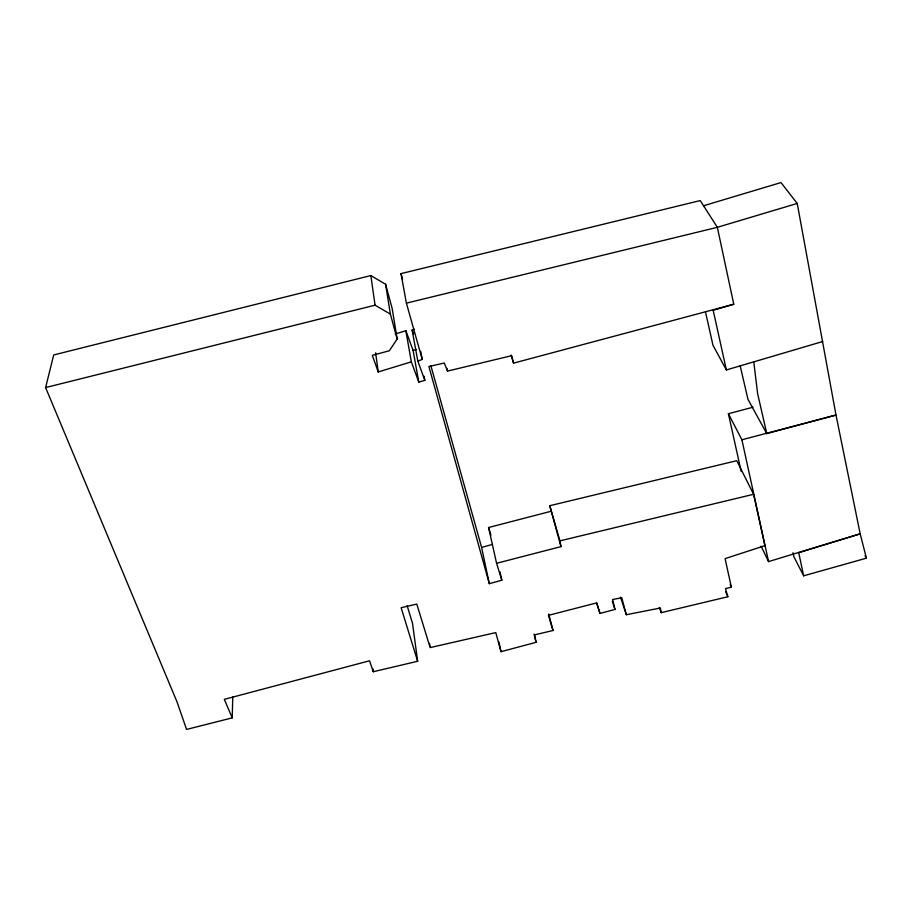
<?xml version="1.0" encoding="UTF-8"?>
<svg xmlns="http://www.w3.org/2000/svg" width="912" height="912" viewBox="0 0 912 912"><rect width="100%" height="100%" fill="white"/><g stroke="black" fill="none" stroke-linecap="round" stroke-linejoin="round"><path stroke-width="1.37" d="M395.227 333.986L405.863 330.725L411.335 361.847L378.218 371.959L372.301 355.338L389.321 350.767L397.165 339.036L392.171 308.507L385.594 284.259L370.853 275.549L53.717 354.95L45.6 387.566L176.894 701.59L186.572 729.429L232.229 717.869L232.765 696.62M411.335 361.847L418.79 382.094L424.832 380.35L417.833 361.163L412.121 330.076L414.242 329.221M417.833 361.163L422.233 359.408L420.706 351.314M761.11 546.208L768.554 561.587L860.176 533.828L835.996 415.04L797.225 203.444L780.991 182.571L703.562 205.759M797.225 203.444L717.334 227.316L406.399 303.137L422.233 359.408M406.399 303.137L401.006 273.623L700.245 200.572L717.334 227.316L733.772 304.22L713.173 310.308L726.385 369.941L822.681 341.533M418.79 382.094L413.09 350.447L416.579 349.444M803.643 575.814L866.4 558.167L860.176 533.828L798.73 552.718L803.643 575.814L793.896 556.742L793.041 552.706M499.947 571.87L501.828 580.214L489.311 583.68L481.604 547.428L492.355 544.441M511.176 355.064L513.559 363.136L733.772 304.22M740.168 365.815L747.988 399.399L766.775 433.599L835.996 415.04L741.901 439.778L728.392 413.717L752.947 407.242M232.229 717.869L224.306 699.367L369.531 660.79L373.282 671.734L417.65 661.268L401.12 607.7L416.795 604.075L430.145 647.6L495.775 632.597L500.984 651.692L536.074 642.333L534.58 634.866L553.014 630.511L548.42 615.349L596.539 602.935L599.982 613.434L614.973 609.444L612.613 599.526L621.745 597.713L626.327 614.722L660.345 608.019L661.223 612.659L727.844 596.744L725.496 588.639L731.344 587.157L725.086 558.611L764.906 545.661L753.608 494.293L736.759 460.697L549.765 505.715L560.96 546.619L496.573 563.297L488.57 527.512L550.757 511.358M45.6 387.566L375.071 305.189L390.37 314.116L397.165 339.036M489.311 583.68L428.902 366.533L444.292 363.01L447.496 371.093L511.564 355.714L513.559 363.136M560.96 546.619L559.957 540.85L753.608 494.293M865.043 555.818L866.4 558.167M726.385 369.941L712.967 345.249L705.489 311.881M730.227 584.615L731.344 587.157M725.644 591.614L727.844 596.744M405.863 330.725L413.09 350.447M659.342 607.46L661.223 612.659M412.121 330.076L413.581 334.077M620.513 597.143L626.327 614.722M612.362 601.35L614.973 609.444M496.573 563.297L501.828 580.214M488.57 527.512L490.941 535.15M596.653 602.604L599.982 613.434M407.14 605.728L412.498 623.238L417.65 661.268M549.765 505.715L559.957 540.85M430.886 365.735L481.604 547.428M401.006 273.623L402.545 279.095M548.728 614.05L553.014 630.511M534.056 634.045L536.074 642.333M766.775 433.599L757.621 393.619L753.768 361.836M728.392 413.717L741.194 471.493M741.901 439.778L768.554 561.587M446.903 368.368L447.496 371.093M498.932 641.945L500.984 651.692M424.057 376.223L424.832 380.35M385.594 284.259L390.37 314.116M429.529 643.416L429.94 646.209M370.853 275.549L375.071 305.189M375.63 352.819L378.218 371.959M373.019 668.998L373.282 671.734"/></g></svg>
